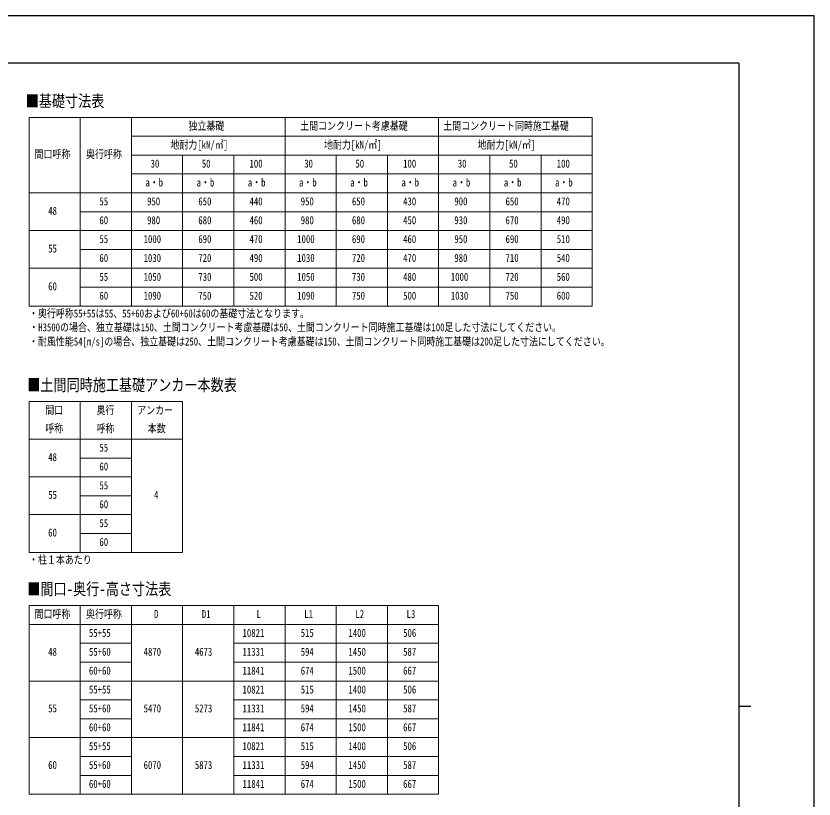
# Model space of a CAD drawing. Units: millimetres, scale not verified. Extents: x -18922 to 18922, y -13365 to 13365.
# Drawn here: x 4115 to 18922, y -1158 to 13365 of the extents above; entities that cross this region are included whole.
import ezdxf
from ezdxf.enums import TextEntityAlignment as Align

# ---------------------------------------------------------------- set-up
doc = ezdxf.new("R2010")
doc.units = ezdxf.units.MM
doc.header["$LTSCALE"] = 50
doc.layers.add('0-1_TABLE1', color=7, linetype='Continuous', lineweight=18)
doc.layers.add('0-2_USER1', color=3, linetype='Continuous')
doc.layers.add('0-8_YKK_ZWAK', color=7, linetype='Continuous')
doc.styles.add('ＭＳ ゴシック', font='')
doc.styles.get('ＭＳ ゴシック').set_extended_font_data('MS Gothic')

msp = doc.modelspace()

# ---------------------------------------------------------------- linework, layer by layer
at = {"layer": '0-1_TABLE1'}
for p, q in [((4357.59, 11484.5), (14807.59, 11484.5)), ((4357.59, 11484.5), (4357.59, 7984.5)), ((5307.59, 11484.5), (5307.59, 7984.5)), ((6257.59, 11484.5), (6257.59, 7984.5)), ((9107.59, 11484.5), (9107.59, 7984.5)), ((11957.59, 11484.5), (11957.59, 7984.5)), ((6257.59, 11134.5), (14807.59, 11134.5)), ((6257.59, 10784.5), (14807.59, 10784.5)), ((7207.59, 10784.5), (7207.59, 7984.5)), ((8157.59, 10784.5), (8157.59, 7984.5)), ((10057.59, 10784.5), (10057.59, 7984.5)), ((11007.59, 10784.5), (11007.59, 7984.5)), ((12907.59, 10784.5), (12907.59, 7984.5)), ((13857.59, 10784.5), (13857.59, 7984.5)), ((6257.59, 10434.5), (14807.59, 10434.5)), ((4357.59, 10084.5), (14807.59, 10084.5)), ((5307.59, 9734.5), (14807.59, 9734.5)), ((4357.59, 9384.5), (14807.59, 9384.5)), ((5307.59, 9034.5), (14807.59, 9034.5)), ((4357.59, 8684.5), (14807.59, 8684.5)), ((5307.59, 8334.5), (14807.59, 8334.5)), ((4357.59, 6216.5), (7207.59, 6216.5)), ((4357.59, 6216.5), (4357.59, 3416.5)), ((5307.59, 6216.5), (5307.59, 3416.5)), ((6257.59, 6216.5), (6257.59, 3416.5)), ((7207.59, 6216.5), (7207.59, 3416.5)), ((4357.59, 5516.5), (7207.59, 5516.5)), ((5307.59, 5166.5), (6257.59, 5166.5)), ((4357.59, 4816.5), (6257.59, 4816.5)), ((5307.59, 4466.5), (6257.59, 4466.5)), ((4357.59, 4116.5), (6257.59, 4116.5)), ((5307.59, 3766.5), (6257.59, 3766.5)), ((4357.59, 3416.5), (7207.59, 3416.5)), ((4357.59, 2430.5), (11957.59, 2430.5)), ((4357.59, 2430.5), (4357.59, -1069.5)), ((5307.59, 2430.5), (5307.59, -1069.5)), ((6257.59, 2430.5), (6257.59, -1069.5)), ((7207.59, 2430.5), (7207.59, -1069.5)), ((8157.59, 2430.5), (8157.59, -1069.5)), ((9107.59, 2430.5), (9107.59, -1069.5)), ((10057.59, 2430.5), (10057.59, -1069.5)), ((11007.59, 2430.5), (11007.59, -1069.5)), ((11957.59, 2430.5), (11957.59, -1069.5)), ((4357.59, 2080.5), (11957.59, 2080.5)), ((5307.59, 1730.5), (6257.59, 1730.5)), ((8157.59, 1730.5), (11957.59, 1730.5)), ((5307.59, 1380.5), (6257.59, 1380.5)), ((8157.59, 1380.5), (11957.59, 1380.5)), ((4357.59, 1030.5), (11957.59, 1030.5)), ((5307.59, 680.5), (6257.59, 680.5)), ((8157.59, 680.5), (11957.59, 680.5)), ((5307.59, 330.5), (6257.59, 330.5)), ((8157.59, 330.5), (11957.59, 330.5)), ((4357.59, -19.5), (11957.59, -19.5)), ((5307.59, -369.5), (6257.59, -369.5)), ((8157.59, -369.5), (11957.59, -369.5)), ((5307.59, -719.5), (6257.59, -719.5)), ((8157.59, -719.5), (11957.59, -719.5)), ((4357.59, -1069.5), (11957.59, -1069.5))]:
    msp.add_line(p, q, dxfattribs=at)
for points in [[(14807.59, 11484.5), (14807.59, 10784.5), (14807.59, 7984.5)], [(4357.59, 7984.5), (5307.59, 7984.5), (14807.59, 7984.5)]]:
    msp.add_lwpolyline(points, dxfattribs=at)
at = {"layer": '0-8_YKK_ZWAK'}
for p, q in [((17527.59, 12487.5), (-17572.41, 12487.5)), ((17527.59, 12487.5), (17527.59, -11362.5)), ((17527.59, 562.5), (17752.59, 562.5))]:
    msp.add_line(p, q, dxfattribs=at)
msp.add_lwpolyline([(-18922.5, -13365), (18922.5, -13365), (18922.5, 13365), (-18922.5, 13365)], close=True, dxfattribs=at)

# ---------------------------------------------------------------- texts
at = {"layer": '0-1_TABLE1', "style": 'ＭＳ ゴシック', "width": 0.8}
for s, p in [('独立基礎', (7315.39, 11208.25)), ('土間コンクリート考慮基礎', (9387.79, 11208.25)), ('土間コンクリート同時施工基礎', (12043.39, 11208.25)), ('地耐力[kN/㎡]', (6980.59, 10858.25)), ('地耐力[kN/㎡]', (9830.59, 10858.25)), ('地耐力[kN/㎡]', (12680.59, 10858.25)), ('間口呼称', (4459.99, 10683.25)), ('奥行呼称', (5415.39, 10683.25)), ('30', (6613.79, 10508.25)), ('50', (7563.79, 10508.25)), ('100', (8448.99, 10508.25)), ('30', (9463.79, 10508.25)), ('50', (10413.79, 10508.25)), ('100', (11298.99, 10508.25)), ('30', (12313.79, 10508.25)), ('50', (13263.79, 10508.25)), ('100', (14148.99, 10508.25)), ('a・b', (6516.59, 10158.25)), ('a・b', (7466.59, 10158.25)), ('a・b', (8416.59, 10158.25)), ('a・b', (9366.59, 10158.25)), ('a・b', (10316.59, 10158.25)), ('a・b', (11266.59, 10158.25)), ('a・b', (12216.59, 10158.25)), ('a・b', (13166.59, 10158.25)), ('a・b', (14116.59, 10158.25)), ('55', (5663.79, 9808.25)), ('950', (6548.99, 9808.25)), ('650', (7498.99, 9808.25)), ('440', (8448.99, 9808.25)), ('950', (9398.99, 9808.25)), ('650', (10348.99, 9808.25)), ('430', (11298.99, 9808.25)), ('900', (12248.99, 9808.25)), ('650', (13198.99, 9808.25)), ('470', (14148.99, 9808.25)), ('48', (4713.79, 9633.25)), ('60', (5663.79, 9458.25)), ('980', (6548.99, 9458.25)), ('680', (7498.99, 9458.25)), ('460', (8448.99, 9458.25)), ('980', (9398.99, 9458.25)), ('680', (10348.99, 9458.25)), ('450', (11298.99, 9458.25)), ('930', (12248.99, 9458.25)), ('670', (13198.99, 9458.25)), ('490', (14148.99, 9458.25)), ('55', (5663.79, 9108.25)), ('1000', (6484.19, 9108.25)), ('690', (7498.99, 9108.25)), ('470', (8448.99, 9108.25)), ('1000', (9334.19, 9108.25)), ('690', (10348.99, 9108.25)), ('460', (11298.99, 9108.25)), ('950', (12248.99, 9108.25)), ('690', (13198.99, 9108.25)), ('510', (14148.99, 9108.25)), ('55', (4713.79, 8933.25)), ('60', (5663.79, 8758.25)), ('1030', (6484.19, 8758.25)), ('720', (7498.99, 8758.25)), ('490', (8448.99, 8758.25)), ('1030', (9334.19, 8758.25)), ('720', (10348.99, 8758.25)), ('470', (11298.99, 8758.25)), ('980', (12248.99, 8758.25)), ('710', (13198.99, 8758.25)), ('540', (14148.99, 8758.25)), ('55', (5663.79, 8408.25)), ('1050', (6484.19, 8408.25)), ('730', (7498.99, 8408.25)), ('500', (8448.99, 8408.25)), ('1050', (9334.19, 8408.25)), ('730', (10348.99, 8408.25)), ('480', (11298.99, 8408.25)), ('1000', (12184.19, 8408.25)), ('720', (13198.99, 8408.25)), ('560', (14148.99, 8408.25)), ('60', (4713.79, 8233.25)), ('60', (5663.79, 8058.25)), ('1090', (6484.19, 8058.25)), ('750', (7498.99, 8058.25)), ('520', (8448.99, 8058.25)), ('1090', (9334.19, 8058.25)), ('750', (10348.99, 8058.25)), ('500', (11298.99, 8058.25)), ('1030', (12184.19, 8058.25)), ('750', (13198.99, 8058.25)), ('600', (14148.99, 8058.25)), ('間口', (4659.79, 5934)), ('奥行', (5609.79, 5934)), ('アンカー', (6365.39, 5934)), ('呼称', (4659.79, 5596.5)), ('呼称', (5609.79, 5596.5)), ('本数', (6559.79, 5596.5)), ('55', (5663.79, 5240.25)), ('48', (4713.79, 5065.25)), ('60', (5663.79, 4890.25)), ('55', (5663.79, 4540.25)), ('55', (4713.79, 4365.25)), ('4', (6678.59, 4365.25)), ('60', (5663.79, 4190.25)), ('55', (5663.79, 3840.25)), ('60', (4713.79, 3665.25)), ('60', (5663.79, 3490.25)), ('奥行呼称', (5415.39, 2154.25)), ('間口呼称', (4459.99, 2154.25)), ('D', (6678.59, 2154.25)), ('D1', (7563.79, 2154.25)), ('L', (8578.59, 2154.25)), ('L1', (9463.79, 2154.25)), ('L2', (10413.79, 2154.25)), ('L3', (11363.79, 2154.25)), ('55+55', (5469.39, 1804.25)), ('10821', (8319.39, 1804.25)), ('515', (9398.99, 1804.25)), ('1400', (10284.19, 1804.25)), ('506', (11298.99, 1804.25)), ('48', (4713.79, 1454.25)), ('55+60', (5469.39, 1454.25)), ('4870', (6484.19, 1454.25)), ('4673', (7434.19, 1454.25)), ('11331', (8319.39, 1454.25)), ('594', (9398.99, 1454.25)), ('1450', (10284.19, 1454.25)), ('587', (11298.99, 1454.25)), ('60+60', (5469.39, 1104.25)), ('11841', (8319.39, 1104.25)), ('674', (9398.99, 1104.25)), ('1500', (10284.19, 1104.25)), ('667', (11298.99, 1104.25)), ('55+55', (5469.39, 754.25)), ('10821', (8319.39, 754.25)), ('515', (9398.99, 754.25)), ('1400', (10284.19, 754.25)), ('506', (11298.99, 754.25)), ('55', (4713.79, 404.25)), ('55+60', (5469.39, 404.25)), ('5470', (6484.19, 404.25)), ('5273', (7434.19, 404.25)), ('11331', (8319.39, 404.25)), ('594', (9398.99, 404.25)), ('1450', (10284.19, 404.25)), ('587', (11298.99, 404.25)), ('60+60', (5469.39, 54.25)), ('11841', (8319.39, 54.25)), ('674', (9398.99, 54.25)), ('1500', (10284.19, 54.25)), ('667', (11298.99, 54.25)), ('55+55', (5469.39, -295.75)), ('10821', (8319.39, -295.75)), ('515', (9398.99, -295.75)), ('1400', (10284.19, -295.75)), ('506', (11298.99, -295.75)), ('60', (4713.79, -645.75)), ('55+60', (5469.39, -645.75)), ('6070', (6484.19, -645.75)), ('5873', (7434.19, -645.75)), ('11331', (8319.39, -645.75)), ('594', (9398.99, -645.75)), ('1450', (10284.19, -645.75)), ('587', (11298.99, -645.75)), ('60+60', (5469.39, -995.75)), ('11841', (8319.39, -995.75)), ('674', (9398.99, -995.75)), ('1500', (10284.19, -995.75)), ('667', (11298.99, -995.75))]:
    msp.add_text(s, height=148.5, dxfattribs=at).set_placement(p, align=Align.BOTTOM_LEFT)
at = {"layer": '0-2_USER1', "style": 'ＭＳ ゴシック', "width": 0.8}
for s, height, p in [('■基礎寸法表', 222.7, (4296.72, 11610.7)), ('・奥行呼称55+55は55、55+60および60+60は60の基礎寸法となります。', 148.5, (4357.59, 7729.31)), ('・H3500の場合、独立基礎は150、土間コンクリート考慮基礎は50、土間コンクリート同時施工基礎は100足した寸法にしてください。', 148.5, (4362.76, 7472.04)), ('・耐風性能54[m/s]の場合、独立基礎は250、土間コンクリート考慮基礎は150、土間コンクリート同時施工基礎は200足した寸法にしてください。', 148.5, (4357.59, 7208.16)), ('■土間同時施工基礎アンカー本数表', 222.7, (4325.18, 6343.76)), ('・柱１本あたり', 148.5, (4357.59, 3161.3)), ('■間口-奥行-高さ寸法表', 222.7, (4325.18, 2559.36))]:
    msp.add_text(s, height=height, dxfattribs=at).set_placement(p, align=Align.BOTTOM_LEFT)

doc.saveas('drawing.dxf')
